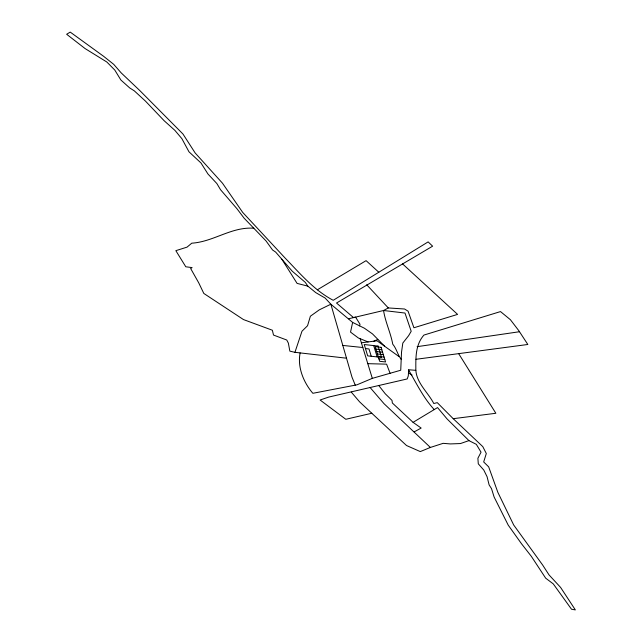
<?xml version="1.0" encoding="UTF-8"?>
<svg xmlns="http://www.w3.org/2000/svg" width="642" height="642" viewBox="0 0 642 642"><rect width="100%" height="100%" fill="white"/><g stroke="black" fill="none" stroke-linecap="round" stroke-linejoin="round"><path stroke-width="0.96" d="M378.708 385.465L385.264 393.779L392.013 400.407L392.35 402.999L413.071 422.34L437.547 407.574L447.041 418.897L468.933 440.613L476.332 444.336L481.043 452.193L477.889 458.26L478.282 463.821L483.771 470.032L487.077 476.725L489.116 484.879L491.515 488.642L494.115 497.02L508.223 525.132L521.505 543.75L531.367 556.389L545.692 578.185L553.268 583.891L571.524 609.242L575.352 609.9L560.586 587.406L549.03 574.903L542.634 565.008L513.68 524.987L497.855 492.35L488.666 466.846L483.683 461.959L486.307 453.533L482.8 446.631L453.22 418.688L437.266 402.638L433.807 403.521C428.078 392.527 416.786 383.282 415.847 370.346C415.783 358.027 415.222 344.923 423.929 335.068L500.503 311.579L510.398 319.708L518.792 330.654L527.828 344.481L415.952 359.295M300.127 352.907C297.246 367.192 303.618 382.544 312.855 393.297L356.912 384.839L372.32 378.363L400.736 370.233L401.515 352.257L402.823 343.037L408.609 335.702L411.193 331.28L404.99 313.047L383.555 310.503L353.533 317.597L336.52 303.024L432.62 246.175L428.126 241.89L333.23 300.296C314.074 290.272 299.846 273.267 285.024 257.956L242.7 212.406L222.477 183.195L195.16 152.973L182.962 134.018L139.844 90.602L121.218 72.915L113.73 64.352L103.595 56.287L70.227 32.1L66.648 34.267L85.089 48.567L106.845 62.017L114.774 70.042L120.889 80.025L129.668 87.898L134.298 90.843L145.493 101.147L164.167 120.744L174.873 130.366L181.887 138.664L188.965 151.793L200.962 162.948L207.944 173.982L216.876 183.564L220.527 189.711L236.858 208.594L244.12 218.184L266.045 240.943L272.545 249.971L275.667 252.097L292.238 271.189L305.295 282.376L307.823 286.139L315.784 292.632L325.133 298.048L330.855 304.212L352.635 322.412L364.407 328.222L372.52 333.928L384.638 346.255M408.681 370.081L408.28 375.947L407.205 378.949L328.648 397.093L320.109 400.014L345.813 419.282L371.798 413.255L406.514 445.516L420.293 451.591L430.389 447.442L443.157 443.333L450.331 443.927L460.483 443.55L468.933 440.613M352.635 322.412L350.532 332.115L358.38 337.989L368.115 341.929M359.52 325.903L360.026 324.298L355.58 317.116L348.606 318.769M253.807 228.239C231.593 226.562 213.561 241.809 191.773 243.182L187.031 247.138L175.844 250.669L185.795 266.783L192.119 267.602L190.642 268.508L198.739 282.857L203.803 293.434L243.478 319.572L272.36 330.229L273.508 335.06L286.749 340.019L288.354 343.101L289.855 351.15L294.935 352.314L301.981 331.216L307.55 325.727L310.383 316.217L319.315 309.837L330.855 304.212L352.001 377.151L355.259 385.16M317.325 289.815L366.092 260.652L378.804 272.24M414.178 431.889L421.152 428.062L413.071 422.34M402.486 263.83L457.594 314.395L413.921 327.757L408.071 311.185L404.572 309.003L388.306 307.943L383.555 310.503C385.344 322.115 390.649 332.725 392.752 344.184C396.668 348.847 397.655 354.962 401.37 359.552M373.853 341.175L377.793 339.401M417.139 346.664L519.49 331.729M361.398 342.804L376.998 340.766L399.043 356.591M453.22 418.688L495.849 413.279L458.669 353.638M360.17 338.791L367.794 363.669L386.596 364.158L390.071 373.291M415.847 370.346L408.44 369.728C416.457 383.266 423.359 397.823 434.249 409.612M342.748 345.428L362.842 347.515M375.915 349.112L381.829 349.762M365.45 348.558L368.998 348.951L371.237 356.262M376.661 351.551L382.576 352.201M377.408 353.983L383.322 354.641M378.154 356.422L384.068 357.072M378.9 358.862L384.815 359.512M294.935 352.314L346.471 358.196M307.823 286.139L297.069 283.379L281.846 259.207M408.497 372.841L412.028 375M371.798 413.255L359.576 401.82L351.294 392.11M430.389 447.442L384.068 403.738L370.041 387.447M366.718 284.775L388.306 307.943M367.794 363.669L372.32 378.363M373.692 345.581L377.159 356.912M378.05 346.062L364.223 344.537L367.689 355.869L381.525 357.393L378.05 346.062M381.083 347.33L375.169 346.672L379.647 361.294L385.561 361.952L381.083 347.33"/></g></svg>
